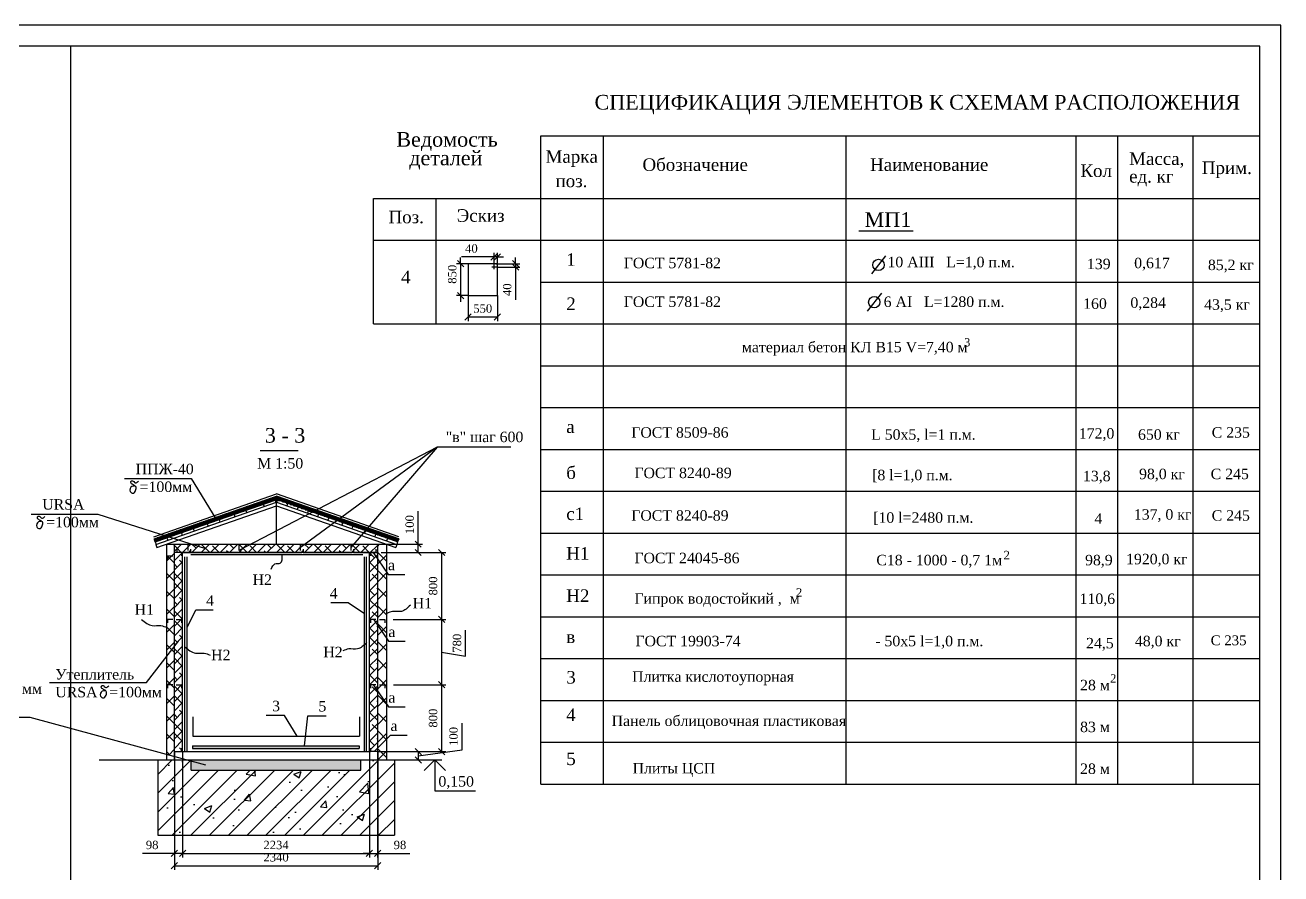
# Model space of a CAD drawing. Header units: millimetres. Extents: x 37412 to 124054, y -7714 to 34286.
# Drawn here: x 94021 to 124054, y 13993 to 34286 of the extents above; entities that cross this region are included whole.
import ezdxf

# ---------------------------------------------------------------- set-up
doc = ezdxf.new("R2010")
doc.units = ezdxf.units.MM
doc.header["$MEASUREMENT"] = 0
for name, color, linetype in [('Размеры', 7, 'Continuous'), ('Стен', 6, 'Continuous'), ('Текст', 7, 'Continuous')]:
    doc.layers.add(name, color=color, linetype=linetype)
doc.styles.add('CН', font='TIMES.TTF')
doc.dimstyles.new('25 СИС', dxfattribs={"dimscale": 0, "dimtxt": 200, "dimasz": 150, "dimexe": 100, "dimexo": 0.625, "dimgap": 100, "dimtad": 1, "dimlfac": 0.25, "dimdsep": 46, "dimtxsty": 'CН', "dimblk": 'OBLIQUE', "dimcen": 2.5, "dimclrd": 3, "dimclre": 3, "dimclrt": 7, "dimadec": 0, "dimazin": 0, "dimtm": 1e-09, "dimtfac": 1, "dimtmove": 0, "dimatfit": 3, "dimldrblk": 'NONE', "dimfxl": 0, "dimtolj": 1, "dimtzin": 0, "dimarcsym": 0})
doc.dimstyles.new('50 СИС', dxfattribs={"dimscale": 0, "dimtxt": 200, "dimasz": 150, "dimexe": 100, "dimexo": 0.625, "dimgap": 100, "dimtad": 1, "dimlfac": 0.5, "dimdsep": 46, "dimtxsty": 'CН', "dimblk": 'OBLIQUE', "dimcen": 2.5, "dimclrd": 3, "dimclre": 3, "dimclrt": 7, "dimadec": 0, "dimazin": 0, "dimtm": 1e-09, "dimtfac": 1, "dimtmove": 0, "dimatfit": 3, "dimldrblk": 'NONE', "dimfxl": 0, "dimtolj": 1, "dimtzin": 0, "dimarcsym": 0})

# ---------------------------------------------------------------- blocks, each defined once
blk = doc.blocks.new('_None')
blk = doc.blocks.new('_Oblique')
at = {"color": 0, "lineweight": -2}
blk.add_line((-0.5, -0.5), (0.5, 0.5), dxfattribs=at)
blk = doc.blocks.new('*D29')
at = {"layer": 'Defpoints', "color": 0}
for p in [(102452, 21877), (102674, 21677), (103421, 21877)]:
    blk.add_point(p, dxfattribs=at)
at = {"layer": 'Текст', "color": 3, "lineweight": -2}
for p, q in [((103421, 21877), (103421, 22664)), ((102453, 21877), (103521, 21877)), ((102674, 21677), (103521, 21677)), ((103421, 21677), (103421, 21877))]:
    blk.add_line(p, q, dxfattribs=at)
at = {"layer": 'Текст', "color": 3, "lineweight": -2, "xscale": 150, "yscale": 150, "zscale": 150}
for p, rotation in [((103421, 21877), 90), ((103421, 21677), 270)]:
    blk.add_blockref('_Oblique', p, dxfattribs=dict(at, rotation=rotation))
at = {"layer": 'Текст', "color": 7, "insert": (103219, 22345), "char_height": 200, "attachment_point": 5, "rotation": 90, "style": 'CН'}
blk.add_mtext('\\A1;100', dxfattribs=at)
blk = doc.blocks.new('*D30')
at = {"layer": 'Defpoints', "color": 0}
for p in [(102685, 21677), (102825, 20077), (103980, 20077)]:
    blk.add_point(p, dxfattribs=at)
at = {"layer": 'Размеры', "color": 3, "lineweight": -2}
for p, q in [((102686, 21677), (104080, 21677)), ((103980, 21677), (103980, 20077)), ((102826, 20077), (104080, 20077))]:
    blk.add_line(p, q, dxfattribs=at)
at = {"layer": 'Размеры', "color": 3, "lineweight": -2, "xscale": 150, "yscale": 150, "zscale": 150}
for p, rotation in [((103980, 21677), 90), ((103980, 20077), 270)]:
    blk.add_blockref('_Oblique', p, dxfattribs=dict(at, rotation=rotation))
at = {"layer": 'Размеры', "color": 7, "insert": (103778, 20877), "char_height": 200, "attachment_point": 5, "rotation": 90, "style": 'CН'}
blk.add_mtext('\\A1;800', dxfattribs=at)
blk = doc.blocks.new('*D31')
at = {"layer": 'Defpoints', "color": 0}
for p in [(102825, 20077), (102834, 18517), (103980, 18517)]:
    blk.add_point(p, dxfattribs=at)
at = {"layer": 'Размеры', "color": 3, "lineweight": -2}
for p, q in [((102825, 20077), (104080, 20077)), ((103980, 20077), (103980, 18517)), ((104553, 19197), (104553, 19818)), ((103980, 19297), (104553, 19197)), ((102834, 18517), (104080, 18517))]:
    blk.add_line(p, q, dxfattribs=at)
at = {"layer": 'Размеры', "color": 3, "lineweight": -2, "xscale": 150, "yscale": 150, "zscale": 150}
for p, rotation in [((103980, 20077), 90), ((103980, 18517), 270)]:
    blk.add_blockref('_Oblique', p, dxfattribs=dict(at, rotation=rotation))
at = {"layer": 'Размеры', "color": 7, "insert": (104351, 19508), "char_height": 200, "attachment_point": 5, "rotation": 90, "style": 'CН'}
blk.add_mtext('\\A1;780', dxfattribs=at)
blk = doc.blocks.new('*D32')
at = {"layer": 'Defpoints', "color": 0}
for p in [(102834, 18517), (102452, 16917), (103980, 16917)]:
    blk.add_point(p, dxfattribs=at)
at = {"layer": 'Размеры', "color": 3, "lineweight": -2}
for p, q in [((102834, 18517), (104080, 18517)), ((103980, 18517), (103980, 16917)), ((102453, 16917), (104080, 16917))]:
    blk.add_line(p, q, dxfattribs=at)
at = {"layer": 'Размеры', "color": 3, "lineweight": -2, "xscale": 150, "yscale": 150, "zscale": 150}
for p, rotation in [((103980, 18517), 90), ((103980, 16917), 270)]:
    blk.add_blockref('_Oblique', p, dxfattribs=dict(at, rotation=rotation))
at = {"layer": 'Размеры', "color": 7, "insert": (103778, 17717), "char_height": 200, "attachment_point": 5, "rotation": 90, "style": 'CН'}
blk.add_mtext('\\A1;800', dxfattribs=at)
blk = doc.blocks.new('*D33')
at = {"layer": 'Defpoints', "color": 0}
for p in [(102452, 16917), (102452, 16717), (103422, 16717)]:
    blk.add_point(p, dxfattribs=at)
at = {"layer": 'Размеры', "color": 3, "lineweight": -2}
for p, q in [((104470, 16961), (104470, 17598)), ((102453, 16917), (103522, 16917)), ((103422, 16817), (104470, 16961)), ((103422, 16917), (103422, 16717)), ((102453, 16717), (103522, 16717))]:
    blk.add_line(p, q, dxfattribs=at)
at = {"layer": 'Размеры', "color": 3, "lineweight": -2, "xscale": 150, "yscale": 150, "zscale": 150}
for p, rotation in [((103422, 16917), 90), ((103422, 16717), 270)]:
    blk.add_blockref('_Oblique', p, dxfattribs=dict(at, rotation=rotation))
at = {"layer": 'Размеры', "color": 7, "insert": (104268, 17280), "char_height": 200, "attachment_point": 5, "rotation": 90, "style": 'CН'}
blk.add_mtext('\\A1;100', dxfattribs=at)
blk = doc.blocks.new('*D34')
at = {"layer": 'Defpoints', "color": 0}
for p in [(97592, 16917), (97788, 16917), (97592, 14482)]:
    blk.add_point(p, dxfattribs=at)
at = {"layer": 'Размеры', "color": 3, "lineweight": -2}
for p, q in [((97592, 16916), (97592, 14382)), ((97788, 16916), (97788, 14382)), ((97592, 14482), (96826, 14482)), ((97788, 14482), (97592, 14482)), ((97788, 14482), (97938, 14482))]:
    blk.add_line(p, q, dxfattribs=at)
at = {"layer": 'Размеры', "color": 3, "lineweight": -2, "xscale": 150, "yscale": 150, "zscale": 150}
blk.add_blockref('_Oblique', (97592, 14482), dxfattribs=at)
at = {"layer": 'Размеры', "color": 3, "lineweight": -2, "xscale": 150, "yscale": 150, "zscale": 150, "rotation": 180}
blk.add_blockref('_Oblique', (97788, 14482), dxfattribs=at)
at = {"layer": 'Размеры', "color": 7, "insert": (97059, 14684), "char_height": 200, "attachment_point": 5, "style": 'CН'}
blk.add_mtext('\\A1;98', dxfattribs=at)
blk = doc.blocks.new('*D35')
at = {"layer": 'Defpoints', "color": 0}
for p in [(102256, 16916), (102452, 16717), (102452, 14482)]:
    blk.add_point(p, dxfattribs=at)
at = {"layer": 'Размеры', "color": 3, "lineweight": -2}
for p, q in [((102256, 16916), (102256, 14382)), ((102452, 16716), (102452, 14382)), ((102256, 14482), (102106, 14482)), ((102256, 14482), (102452, 14482)), ((102452, 14482), (103219, 14482))]:
    blk.add_line(p, q, dxfattribs=at)
at = {"layer": 'Размеры', "color": 3, "lineweight": -2, "xscale": 150, "yscale": 150, "zscale": 150}
blk.add_blockref('_Oblique', (102256, 14482), dxfattribs=at)
at = {"layer": 'Размеры', "color": 3, "lineweight": -2, "xscale": 150, "yscale": 150, "zscale": 150, "rotation": 180}
blk.add_blockref('_Oblique', (102452, 14482), dxfattribs=at)
at = {"layer": 'Размеры', "color": 7, "insert": (102986, 14684), "char_height": 200, "attachment_point": 5, "style": 'CН'}
blk.add_mtext('\\A1;98', dxfattribs=at)
blk = doc.blocks.new('*D48')
at = {"layer": 'Defpoints', "color": 0}
for p in [(97592, 16916), (102453, 16917), (102453, 14187)]:
    blk.add_point(p, dxfattribs=at)
at = {"layer": 'Размеры', "color": 3, "lineweight": -2}
for p, q in [((97592, 16916), (97592, 14087)), ((102453, 16916), (102453, 14087)), ((97592, 14187), (102453, 14187))]:
    blk.add_line(p, q, dxfattribs=at)
at = {"layer": 'Размеры', "color": 3, "lineweight": -2, "xscale": 150, "yscale": 150, "zscale": 150, "rotation": 180}
blk.add_blockref('_Oblique', (97592, 14187), dxfattribs=at)
at = {"layer": 'Размеры', "color": 3, "lineweight": -2, "xscale": 150, "yscale": 150, "zscale": 150}
blk.add_blockref('_Oblique', (102453, 14187), dxfattribs=at)
at = {"layer": 'Размеры', "color": 7, "insert": (100023, 14389), "char_height": 200, "attachment_point": 5, "style": 'CН'}
blk.add_mtext('\\A1;{\\fTimes New Roman|b0|i0|c204|p18;2340}', dxfattribs=at)
blk = doc.blocks.new('*D49')
at = {"layer": 'Defpoints', "color": 0}
for p in [(97788, 15247), (102256, 15247), (102256, 14482)]:
    blk.add_point(p, dxfattribs=at)
at = {"layer": 'Размеры', "color": 3, "lineweight": -2}
for p, q in [((97788, 15247), (97788, 14382)), ((102256, 15247), (102256, 14382)), ((97788, 14482), (102256, 14482))]:
    blk.add_line(p, q, dxfattribs=at)
at = {"layer": 'Размеры', "color": 3, "lineweight": -2, "xscale": 150, "yscale": 150, "zscale": 150, "rotation": 180}
blk.add_blockref('_Oblique', (97788, 14482), dxfattribs=at)
at = {"layer": 'Размеры', "color": 3, "lineweight": -2, "xscale": 150, "yscale": 150, "zscale": 150}
blk.add_blockref('_Oblique', (102256, 14482), dxfattribs=at)
at = {"layer": 'Размеры', "color": 7, "insert": (100022, 14683), "char_height": 200, "attachment_point": 5, "style": 'CН'}
blk.add_mtext('\\A1;2234', dxfattribs=at)
blk = doc.blocks.new('*D50')
at = {"layer": 'Defpoints', "color": 0}
for p in [(104615, 28580), (104437, 27819), (104615, 27819)]:
    blk.add_point(p, dxfattribs=at)
at = {"layer": 'Стен', "color": 3, "lineweight": -2}
for p, q in [((104615, 28580), (104337, 28580)), ((104437, 28580), (104437, 28730)), ((104437, 28580), (104437, 27819)), ((104615, 27819), (104337, 27819)), ((104437, 27819), (104437, 27669))]:
    blk.add_line(p, q, dxfattribs=at)
at = {"layer": 'Стен', "color": 3, "lineweight": -2, "xscale": 150, "yscale": 150, "zscale": 150}
for p, rotation in [((104437, 28580), 270), ((104437, 27819), 90)]:
    blk.add_blockref('_Oblique', p, dxfattribs=dict(at, rotation=rotation))
at = {"layer": 'Стен', "color": 7, "insert": (104236, 28330), "char_height": 200, "attachment_point": 5, "rotation": 90, "style": 'CН'}
blk.add_mtext('\\A1;{\\fTimes New Roman|b0|i0|c204|p18;850}', dxfattribs=at)
blk = doc.blocks.new('*D51')
at = {"layer": 'Defpoints', "color": 0}
for p in [(104615, 27868), (105315, 27819), (105315, 27308)]:
    blk.add_point(p, dxfattribs=at)
at = {"layer": 'Стен', "color": 3, "lineweight": -2}
for p, q in [((104615, 27868), (104615, 27208)), ((105315, 27818), (105315, 27208)), ((104615, 27308), (105315, 27308))]:
    blk.add_line(p, q, dxfattribs=at)
at = {"layer": 'Стен', "color": 3, "lineweight": -2, "xscale": 150, "yscale": 150, "zscale": 150, "rotation": 180}
blk.add_blockref('_Oblique', (104615, 27308), dxfattribs=at)
at = {"layer": 'Стен', "color": 3, "lineweight": -2, "xscale": 150, "yscale": 150, "zscale": 150}
blk.add_blockref('_Oblique', (105315, 27308), dxfattribs=at)
at = {"layer": 'Стен', "color": 7, "insert": (104965, 27510), "char_height": 200, "attachment_point": 5, "style": 'CН'}
blk.add_mtext('\\A1;{\\fTimes New Roman|b0|i0|c204|p18;550}', dxfattribs=at)
blk = doc.blocks.new('*D52')
at = {"layer": 'Defpoints', "color": 0}
for p in [(105235, 28580), (105315, 28743), (105315, 28580)]:
    blk.add_point(p, dxfattribs=at)
at = {"layer": 'Стен', "color": 3, "lineweight": -2}
for p, q in [((105235, 28581), (105235, 28843)), ((105315, 28581), (105315, 28843)), ((105235, 28743), (104455, 28743)), ((105315, 28743), (105235, 28743)), ((105315, 28743), (105465, 28743))]:
    blk.add_line(p, q, dxfattribs=at)
at = {"layer": 'Стен', "color": 3, "lineweight": -2, "xscale": 150, "yscale": 150, "zscale": 150}
blk.add_blockref('_Oblique', (105235, 28743), dxfattribs=at)
at = {"layer": 'Стен', "color": 3, "lineweight": -2, "xscale": 150, "yscale": 150, "zscale": 150, "rotation": 180}
blk.add_blockref('_Oblique', (105315, 28743), dxfattribs=at)
at = {"layer": 'Стен', "color": 7, "insert": (104695, 28945), "char_height": 200, "attachment_point": 5, "style": 'CН'}
blk.add_mtext('\\A1;40', dxfattribs=at)
blk = doc.blocks.new('*D53')
at = {"layer": 'Defpoints', "color": 0}
for p in [(105279, 28580), (105315, 28500), (105752, 28500)]:
    blk.add_point(p, dxfattribs=at)
at = {"layer": 'Стен', "color": 3, "lineweight": -2}
for p, q in [((105279, 28580), (105852, 28580)), ((105752, 28580), (105752, 28730)), ((105752, 28580), (105752, 28500)), ((105316, 28500), (105852, 28500)), ((105752, 28500), (105752, 27720))]:
    blk.add_line(p, q, dxfattribs=at)
at = {"layer": 'Стен', "color": 3, "lineweight": -2, "xscale": 150, "yscale": 150, "zscale": 150}
for p, rotation in [((105752, 28580), 270), ((105752, 28500), 90)]:
    blk.add_blockref('_Oblique', p, dxfattribs=dict(at, rotation=rotation))
at = {"layer": 'Стен', "color": 7, "insert": (105551, 27960), "char_height": 200, "attachment_point": 5, "rotation": 90, "style": 'CН'}
blk.add_mtext('\\A1;40', dxfattribs=at)

msp = doc.modelspace()

# ---------------------------------------------------------------- hatches: boundary and pattern name
at = {"layer": 'Текст'}
h = msp.add_hatch(dxfattribs=at)
h.set_pattern_fill('NET3', color=3, scale=10, style=0)
h.set_pattern_definition([(0, (0, 0), (0, 31.75), []), (60, (0, 0), (-27.496307, 15.875), []), (120, (0, 0), (-27.496307, -15.875), [])])
h.paths.add_polyline_path([(99998.436, 22931.296), (100018.843, 22872.824), (100030.192, 22876.785), (100036.268, 22874.664), (100056.675, 22933.136), (100891.527, 22641.768), (100988.891, 22692.52), (100030.192, 23027.111), (97104.873, 22006.16), (97131.234, 21930.628)])
h.paths.add_polyline_path([(100988.891, 22692.52), (100891.527, 22641.768), (101477.846, 22437.14), (101556.064, 22494.574)])
h.paths.add_polyline_path([(101556.064, 22494.574), (101477.846, 22437.14), (102154.576, 22200.958), (102210.694, 22266.105)])
h.paths.add_polyline_path([(102210.694, 22266.105), (102154.576, 22200.958), (102929.149, 21930.628), (102955.51, 22006.16)])
h = msp.add_hatch(dxfattribs=at)
h.set_pattern_fill('ANSI37', color=3, scale=95, style=0)
h.set_pattern_definition([(45, (0, 0), (-213.2811, 213.2811), []), (135, (0, 0), (-213.2811, -213.2811), [])])
h.paths.add_polyline_path([(97409.387, 19198.726), (97592.493, 19436.293), (97592.493, 21876.785), (97409.387, 21876.785)])
h.paths.add_polyline_path([(97409.387, 16848.426), (97592.493, 16798.46), (97592.493, 19436.293), (97409.387, 19198.726)])
h.paths.add_polyline_path([(102671.406, 21870.256), (102652.698, 21876.785), (102452.493, 21876.785), (102452.493, 16716.785), (102671.406, 16716.785)])
h = msp.add_hatch(dxfattribs=at)
h.set_pattern_fill('ANSI38', color=3, scale=50, style=0)
h.set_pattern_definition([(45, (0, 0), (-112.2532, 112.2532), []), (135, (0, 0), (-336.7596, 112.2532), [396.875, -238.125])])
h.paths.add_polyline_path([(97788.493, 21676.785), (97592.493, 21676.785), (97592.493, 16916.785), (97788.493, 16916.785)])
h.paths.add_polyline_path([(100041.801, 21676.785), (100082.278, 21876.785), (98495.08, 21876.785), (98454.603, 21676.785)])
h.paths.add_polyline_path([(98454.603, 21676.785), (98495.08, 21876.785), (97592.493, 21876.785), (97592.493, 21676.785)])
h.paths.add_polyline_path([(100082.278, 21876.785), (100041.801, 21676.785), (101644.792, 21676.785), (101685.269, 21876.785)])
h.paths.add_polyline_path([(102256.493, 21676.785), (102452.493, 21676.785), (102452.493, 21876.785), (101685.269, 21876.785), (101644.792, 21676.785)])
h.paths.add_polyline_path([(102256.493, 16916.785), (102283.019, 16916.785), (102452.493, 16916.785), (102452.493, 21676.785), (102256.493, 21676.785), (102256.493, 21594.616)])
h = msp.add_hatch(dxfattribs=at)
h.set_pattern_fill('EARTH', color=256, scale=10, style=0)
h.set_pattern_definition([(0, (0, 0), (63.5, 63.5), [63.5, -63.5]), (0, (0, 23.81), (63.5, 63.5), [63.5, -63.5]), (0, (0, 47.625), (63.5, 63.5), [63.5, -63.5]), (90, (7.94, 55.56), (-63.5, 63.5), [63.5, -63.5]), (90, (31.75, 55.56), (-63.5, 63.5), [63.5, -63.5]), (90, (55.56, 55.56), (-63.5, 63.5), [63.5, -63.5])])
h.paths.add_polyline_path([(102009.603, 17057.411), (98024.621, 17057.411), (98024.621, 16992.866), (102009.603, 16992.866)])
h = msp.add_hatch(dxfattribs=at)
h.set_pattern_fill('AR-CONC', color=256, scale=10, style=0)
h.set_pattern_definition([(50, (0, 0), (1821.847, -159.39), [190.5, -2095.5]), (355, (0, 0), (-352.428, 1910.566), [152.4, -1676.4]), (100.451, (151.8, -13.3), (1469.425, 1751.167), [161.9, -1780.9]), (46.1842, (0, 508), (2710.79, -420.423), [285.75, -3143.25]), (96.6356, (226, 473), (2374.04, 2474.256), [242.85, -2671.35]), (351.184, (0, 508), (2374.046, 2474.25), [228.6, -2514.6]), (21, (254, 381), (1516.149, -1022.655), [190.5, -2095.5]), (326, (254, 381), (618.02, 1841.88), [152.4, -1676.4]), (71.4514, (380.3, 295.8), (2134.165, 819.23), [161.9, -1780.9]), (37.5, (0, 0), (30.886, 845.5504), [0, -1656.08, 0, -1701.8, 0, -1682.75]), (7.5, (0, 0), (668.197, 1001.806), [0, -970.28, 0, -1617.98, 0, -641.35]), (327.5, (-566.4, 0), (1355.906, -57.2874), [0, -635, 0, -1981.2, 0, -2628.9]), (317.5, (-820.4, 0), (1481.292, 254.265), [0, -825.5, 0, -1315.72, 0, -1866.9])])
h.paths.add_polyline_path([(102852.493, 14916.785), (102852.493, 16716.785), (102052.493, 16716.785), (102052.493, 16476.785), (97992.493, 16476.785), (97992.493, 16689.309), (97891.803, 16716.785), (97192.493, 16716.785), (97192.493, 14916.785)])
h = msp.add_hatch(dxfattribs=at)
h.set_pattern_fill('LINE', color=256, scale=100, angle=45, style=0)
h.set_pattern_definition([(45, (0, 0), (-224.5064, 224.5064), [])])
h.paths.add_polyline_path([(102852.493, 16716.785), (102052.493, 16716.785), (102052.493, 16476.785), (97992.493, 16476.785), (97992.493, 16689.309), (97891.803, 16716.785), (97192.493, 16716.785), (97192.493, 14916.785), (102852.493, 14916.785)])
h = msp.add_hatch(dxfattribs=at)
h.set_pattern_fill('GRAVEL', color=3, scale=10, angle=30, style=0)
h.set_pattern_definition([(258.0128, (31.379, 311.41), (-616.7637113, -2995.737369), [34.1721, -3383.05]), (214.9697, (24.281, 277.983), (2512.650597, 1743.9713656), [58.6405, -5805.4]), (162.5104, (-23.772, 244.374), (3596.7042897, -1149.6782659), [41.3482, -4093.47]), (297.2737, (-77.81, 139.851), (-2320.0296853, 4526.4070841), [53.4005, -5286.64]), (322.8337, (-53.34, 92.388), (-2623.8562518, 2004.6451288), [52.3634, -5183.98]), (27.2737, (-11.612, 60.753), (-4526.4070841, -2320.0296853), [53.4005, -5286.64]), (67.6942, (35.851, 85.2235), (-1589.6188221, -3850.7036077), [70.6194, -6991.31]), (102.2553, (62.655, 150.558), (-1254.2045623, 5728.3531381), [66.672, -6600.53]), (151.4296, (48.503, 215.711), (-3410.7621319, 1843.6122579), [53.5813, -5304.55]), (205.2364, (1.446, 241.336), (2546.6718856, 1177.0305145), [61.1713, -2997.39]), (252.3974, (-53.887, 215.255), (-1242.64732764, -3943.6718761), [79.1078, -7831.68]), (168.8141, (141.23, 263.382), (-2301.791015, 430.8212514), [27.0005, -2673.06]), (201.4692, (114.743, 268.62), (3113.6121581, 1211.0554661), [51.3682, -5085.46]), (255, (66.94, 249.82), (126.9999, -219.9703), [35.9209, -323.289]), (233.1986, (36.3, 267.325), (845.854858, 1074.944975), [19.3441, -1915.06]), (321.8014, (24.713, 251.836), (-600.970852, 532.911694), [27.3566, -1340.48]), (60.9638, (46.21, 234.92), (405.910463, 820.940846), [44.432, -1436.63]), (191.5651, (67.78, 273.77), (566.94092, 34.02999), [32.1287, -771.09]), (46.3895, (-102.87, 178.176), (1818.7065318, 1929.9106857), [45.0088, -4455.88]), (100.3462, (-71.825, 210.765), (517.118666, -2927.6701408), [37.7599, -3738.22]), (323.1986, (42.377, 317.76), (-1074.944975, 845.854858), [38.688, -1895.72]), (13.6105, (73.355, 294.585), (-2580.7049468, -610.0907157), [45.0088, -4455.88]), (9.444, (-24.13, 41.794), (-1353.85332, -195.060417), [43.4035, -2126.77]), (324.7751, (18.685, 48.916), (-2496.849051, 1784.6753344), [36.3672, -3600.36]), (96.8014, (171.577, 99.06), (-195.059307, 1353.857085), [38.688, -1895.72]), (47.354, (166.995, 137.476), (-2351.6168038, -2530.8805722), [42.5783, -4215.24]), (99.444, (63.79, 36.83), (195.060417, -1353.85332), [21.7018, -2148.48]), (131.3099, (158.38, 91.44), (-727.96774, 752.87962), [12.9515, -1282.2]), (195.9638, (149.83, 101.17), (786.9116, 161.030196), [52.3634, -994.905]), (216.009, (99.485, 86.767), (2072.7015784, 1489.9680661), [48.5267, -4804.14]), (333.6901, (57.64, 215.12), (-473.970283, 312.940437), [36.6324, -879.178]), (23.1572, (90.479, 198.885), (3993.5003776, 1719.0580174), [63.9557, -6331.6]), (90.9454, (149.282, 224.036), (9.118117, -2047.788315), [26.1508, -2588.94]), (120, (148.85, 250.18), (-346.97045, 92.97045), [15.24, -238.76]), (150.2564, (91.276, 90.826), (1768.879497, -1031.793468), [35.2867, -3493.39]), (78.0128, (60.638, 108.333), (616.7637113, 2995.737369), [68.3443, -3348.88]), (30, (74.83, 175.19), (92.97045, 346.97045), [66.04, -187.96]), (355.3048, (132.025, 208.207), (-3088.7007988, 269.7955148), [40.161, -3975.93]), (284.0546, (172.05, 204.92), (288.030196, -1006.88423), [36.9829, -1812.17]), (237.646, (181.032, 169.043), (-2909.4363319, -4612.7050615), [60.2145, -5961.25]), (205.4261, (148.808, 118.177), (-2986.6159274, -1431.0309919), [63.7029, -6306.58]), (205.4261, (148.808, 118.177), (-2986.6159274, -1431.0309919), [63.7029, -6306.58])])
h.paths.add_polyline_path([(102052.493, 16476.785), (102052.493, 16716.785), (97891.803, 16716.785), (97992.493, 16689.309), (97992.493, 16476.785)])

# ---------------------------------------------------------------- linework, layer by layer
for p, q in [((124053.724, 34286.443), (64653.724, 34286.443)), ((124053.724, -7713.557), (124053.724, 34286.443)), ((123553.724, 33786.443), (66653.724, 33786.443)), ((123553.724, -7213.557), (123553.724, 33786.443)), ((106353.724, 16142.268), (106353.724, 31642.268)), ((107853.724, 16142.268), (107853.724, 31642.268)), ((113653.724, 16142.268), (113653.724, 31642.268)), ((119153.724, 16142.268), (119153.724, 31642.268)), ((120153.724, 16142.268), (120153.724, 31642.268)), ((121953.724, 16142.268), (121953.724, 31642.268)), ((102353.724, 27142.268), (102353.724, 30142.268)), ((103853.724, 27142.268), (103853.724, 30142.268))]:
    msp.add_line(p, q)
at = {"layer": 'Defpoints', "color": 3}
msp.add_line((95103.724, 33786.443), (95103.724, -7213.557), dxfattribs=at)
at = {"layer": 'Размеры'}
msp.add_line((102256.493, 21676.785), (102452.493, 21676.785), dxfattribs=at)
at = {"layer": 'Стен', "color": 7}
for p, q in [((105315.187, 28580.294), (104615.187, 28580.294)), ((104615.187, 28580.294), (104615.187, 27818.603)), ((105315.187, 27818.603), (105315.187, 28580.294)), ((104615.187, 27818.603), (105315.187, 27818.603)), ((102256.493, 21676.785), (97592.493, 21676.785)), ((97985.434, 21626.785), (102097.195, 21626.785)), ((97840.504, 16914.44), (97840.504, 21572.985)), ((97893.695, 16912.779), (97893.695, 21571.323)), ((102140.785, 16916.785), (102140.785, 21575.33)), ((102184.957, 16915.592), (102184.957, 21574.137)), ((95789.216, 16716.785), (103985.051, 16716.785)), ((97992.493, 16476.785), (102052.493, 16476.785))]:
    msp.add_line(p, q, dxfattribs=at)
at = {"layer": 'Стен'}
for p, q in [((105235.187, 28453.564), (105235.187, 28580.294)), ((105315.187, 28500.294), (105181.863, 28500.294)), ((97409.387, 21876.785), (102671.406, 21876.785)), ((97409.387, 16710.599), (97409.387, 21876.785)), ((97592.493, 16716.785), (97592.493, 21876.785)), ((97788.493, 16916.785), (97788.493, 21676.785)), ((102256.493, 16916.785), (102256.493, 21676.785)), ((102452.493, 16716.785), (102452.493, 21876.785)), ((102671.406, 16716.785), (102671.406, 21876.785)), ((97592.493, 16916.785), (102283.019, 16916.785)), ((97192.493, 16716.785), (97192.493, 14916.785)), ((102852.493, 16716.785), (102852.493, 14916.785)), ((97192.493, 14916.785), (102852.493, 14916.785))]:
    msp.add_line(p, q, dxfattribs=at)
at = {"layer": 'Стен', "color": 1}
for p, q in [((97657.868, 21676.785), (97657.868, 21776.802)), ((97761.967, 21676.785), (97657.868, 21676.785)), ((97761.967, 21676.785), (97761.967, 21594.616)), ((97788.493, 21676.785), (100635.917, 21676.785)), ((97914.894, 21876.785), (97914.894, 21723.104)), ((97974.824, 21758.954), (97974.824, 21676.785)), ((99129.121, 21876.785), (99129.121, 21723.104)), ((99174.824, 21758.954), (99174.824, 21676.785)), ((100596.903, 21876.785), (100596.903, 21723.104)), ((100674.162, 21758.954), (100674.162, 21676.785)), ((100674.162, 21676.785), (101838.842, 21676.785)), ((101809.139, 21876.785), (101809.139, 21723.104)), ((101874.162, 21758.954), (101874.162, 21676.785)), ((101874.162, 21676.785), (102256.493, 21676.785)), ((102256.493, 21676.785), (102256.493, 21594.616)), ((102283.019, 21676.785), (102283.019, 21594.616)), ((102410.052, 21676.785), (102283.019, 21676.785)), ((102410.052, 21758.954), (102410.052, 21676.785)), ((102534.718, 21679.016), (102661.751, 21679.016)), ((102661.751, 21679.016), (102661.751, 21596.847)), ((97423.019, 21588.01), (97423.019, 21505.842)), ((97550.052, 21588.01), (97423.019, 21588.01)), ((97550.052, 20076.785), (97423.019, 20076.785)), ((97423.019, 20076.785), (97423.019, 19994.616)), ((97634.934, 20076.785), (97761.967, 20076.785)), ((97761.967, 20076.785), (97761.967, 19994.616)), ((102410.052, 20076.785), (102283.019, 20076.785)), ((102283.019, 20076.785), (102283.019, 19994.616)), ((102494.934, 20075.133), (102621.967, 20075.133)), ((102621.967, 20075.133), (102621.967, 19992.965)), ((97550.052, 18516.785), (97423.019, 18516.785)), ((97423.019, 18516.785), (97423.019, 18434.616)), ((97634.934, 18516.785), (97761.967, 18516.785)), ((97761.967, 18516.785), (97761.967, 18434.616)), ((102410.052, 18516.785), (102283.019, 18516.785)), ((102283.019, 18516.785), (102283.019, 18434.616)), ((102494.934, 18516.785), (102621.967, 18516.785)), ((102621.967, 18516.785), (102621.967, 18434.616)), ((98030.002, 17745.354), (98030.002, 17288.216)), ((102014.984, 17745.354), (102014.984, 17288.216)), ((98030.002, 17288.216), (102014.984, 17288.216)), ((97592.493, 16916.785), (97761.967, 16916.785)), ((97761.967, 16998.954), (97761.967, 16916.785)), ((102283.019, 16998.954), (102283.019, 16916.785)), ((102452.493, 16916.785), (102283.019, 16916.785))]:
    msp.add_line(p, q, dxfattribs=at)
at = {"layer": 'Стен', "color": 4}
for p, q in [((98024.621, 17057.411), (102009.603, 17057.411)), ((98024.621, 16992.866), (102009.603, 16992.866))]:
    msp.add_line(p, q, dxfattribs=at)
at = {"layer": 'Текст'}
for p, q in [((106353.724, 31642.268), (123553.724, 31642.268)), ((102353.724, 30142.268), (123553.724, 30142.268)), ((102353.724, 29142.268), (123553.724, 29142.268)), ((113957.266, 29368.189), (115258.343, 29368.189)), ((114599.741, 28768.329), (114260.643, 28339.108)), ((106353.724, 28142.268), (123553.724, 28142.268)), ((114498.333, 27877.909), (114159.234, 27448.688)), ((102353.724, 27142.268), (123553.724, 27142.268)), ((106353.724, 26142.268), (123553.724, 26142.268)), ((106353.724, 25142.268), (123553.724, 25142.268)), ((99642.734, 24116.148), (100554.067, 24116.148)), ((106353.724, 24142.268), (123553.724, 24142.268)), ((106353.724, 23142.268), (123553.724, 23142.268)), ((97098.722, 22055.348), (100030.192, 23078.446)), ((97104.873, 22006.16), (100030.192, 23027.111)), ((97131.234, 21930.628), (99998.436, 22931.296)), ((97147.178, 21870.599), (100030.192, 22876.785)), ((99717.332, 22833.189), (99737.739, 22774.717)), ((99998.436, 22931.296), (100018.843, 22872.824)), ((102961.662, 22055.348), (100030.192, 23078.446)), ((102955.51, 22006.16), (100030.192, 23027.111)), ((100030.192, 21876.785), (100030.192, 22876.785)), ((100030.192, 22876.785), (102913.206, 21870.599)), ((100056.675, 22933.136), (100036.268, 22874.664)), ((102929.149, 21930.628), (100056.675, 22933.136)), ((100299.77, 22848.294), (100279.363, 22789.823)), ((97173.539, 21795.067), (100030.192, 22792.053)), ((99017.471, 22588.934), (99037.878, 22530.462)), ((99298.575, 22687.041), (99318.982, 22628.569)), ((100030.192, 22792.053), (102886.845, 21795.067)), ((100548.113, 22761.621), (100527.706, 22703.15)), ((100791.208, 22676.78), (100770.801, 22618.309)), ((101037.544, 22590.808), (101017.137, 22532.336)), ((98040.407, 22247.934), (98060.814, 22189.462)), ((98376.527, 22365.241), (98396.933, 22306.77)), ((98657.631, 22463.348), (98678.038, 22404.877)), ((101280.639, 22505.966), (101260.232, 22447.495)), ((101611.803, 22390.388), (101591.396, 22331.917)), ((101854.898, 22305.547), (101834.491, 22247.076)), ((97104.873, 22006.16), (97131.234, 21930.628)), ((97131.234, 21930.628), (97151.641, 21872.156)), ((97412.339, 22028.735), (97432.746, 21970.263)), ((97759.302, 22149.827), (97779.709, 22091.355)), ((102161.118, 22198.675), (102140.711, 22140.203)), ((102404.213, 22113.833), (102383.806, 22055.362)), ((102686.054, 22015.469), (102665.648, 21956.998)), ((102929.149, 21930.628), (102908.743, 21872.156)), ((102955.51, 22006.16), (102929.149, 21930.628)), ((106353.724, 22142.268), (123553.724, 22142.268)), ((97147.178, 21870.599), (97173.539, 21795.067)), ((102913.206, 21870.599), (102886.845, 21795.067)), ((106353.724, 21142.268), (123553.724, 21142.268)), ((106353.724, 20142.268), (123553.724, 20142.268)), ((106353.724, 19142.268), (123553.724, 19142.268)), ((106353.724, 18142.268), (123553.724, 18142.268)), ((106353.724, 17142.268), (123553.724, 17142.268)), ((97992.493, 16476.785), (97992.493, 16703.402)), ((102052.493, 16476.785), (102052.493, 16716.785)), ((103565.585, 16462.227), (103820.144, 16716.785)), ((103820.144, 16716.785), (103820.144, 15980.242)), ((103820.144, 16716.785), (104074.702, 16462.227)), ((103820.144, 15980.242), (104788.908, 15980.242)), ((106353.724, 16142.268), (123553.724, 16142.268))]:
    msp.add_line(p, q, dxfattribs=at)
at = {"layer": 'Текст', "color": 3}
for p, q in [((103873.035, 24195.897), (99129.121, 21723.104)), ((103873.035, 24195.897), (100578.532, 21776.785)), ((103873.035, 24195.897), (101809.139, 21799.944)), ((105640.395, 24195.897), (103873.035, 24195.897)), ((96399.698, 23442.731), (97992.924, 23442.731)), ((97992.924, 23442.731), (98581.088, 22479)), ((94165.716, 22597.285), (95758.942, 22597.285)), ((95758.942, 22597.285), (98333.468, 21776.785)), ((96924.166, 18569.187), (97686.539, 19558.311)), ((94607.423, 18569.187), (96924.166, 18569.187)), ((88758.424, 17743.006), (94131.076, 17743.006)), ((94131.076, 17743.006), (98331.56, 16596.785))]:
    msp.add_line(p, q, dxfattribs=at)
at = {"layer": 'Текст', "color": 4}
for p, q in [((98024.621, 17057.411), (98024.621, 16992.866)), ((102009.603, 17057.411), (102009.603, 16992.866))]:
    msp.add_line(p, q, dxfattribs=at)
at = {"layer": 'Текст'}
for centre in [(114430.192, 28553.719), (114328.783, 27663.299)]:
    msp.add_circle(centre, 135.544, dxfattribs=at)
for points in [[(96630.973, 23263.057), (96573.235, 23255.845), (96533.54, 23136.844), (96598.495, 23093.571), (96663.45, 23158.481), (96667.059, 23252.239), (96602.104, 23299.118), (96547.974, 23349.604), (96566.017, 23389.27), (96620.147, 23371.24), (96656.233, 23342.391), (96728.406, 23385.664)], [(94396.99, 22417.611), (94339.252, 22410.399), (94299.557, 22291.398), (94364.512, 22248.125), (94429.468, 22313.035), (94433.077, 22406.793), (94368.121, 22453.672), (94313.991, 22504.158), (94332.035, 22543.824), (94386.164, 22525.794), (94422.251, 22496.945), (94494.423, 22540.218)], [(95923.663, 18368.734), (95865.925, 18361.521), (95826.23, 18242.521), (95891.185, 18199.248), (95956.141, 18264.157), (95959.75, 18357.915), (95894.794, 18404.795), (95840.665, 18455.28), (95858.708, 18494.947), (95912.837, 18476.917), (95948.924, 18448.068), (96021.096, 18491.341)]]:
    msp.add_spline(points, degree=3, dxfattribs=at)
at = {"layer": 'Текст', "color": 3}
for points in [[(99907.77, 21278.676), (99996.284, 21405.763), (100123.522, 21422.34), (100167.778, 21626.785)], [(103233.998, 20419.493), (103019.461, 20268.848), (102810.628, 20268.848), (102671.406, 20222.495)], [(96806.921, 20079.311), (97061.332, 19928.665), (97270.165, 19928.665), (97409.387, 19882.313)], [(102184.957, 19521.819), (101970.42, 19371.174), (101761.587, 19371.174), (101622.365, 19324.821)], [(97840.504, 19421.943), (98094.915, 19271.297), (98303.748, 19271.297), (98442.971, 19224.945)]]:
    msp.add_spline(points, degree=3, dxfattribs=at)

# ---------------------------------------------------------------- texts
at = {"layer": 'Размеры', "style": 'CН'}
msp.add_text('М 1:50', height=250, dxfattribs=at).set_placement((99570.503, 23683.833))
at = {"layer": 'Текст', "style": 'CН'}
for s, height, p in [('СПЕЦИФИКАЦИЯ ЭЛЕМЕНТОВ К СХЕМАМ РАСПОЛОЖЕНИЯ', 350, (107638.877, 32267.591)), ('Ведомость', 350, (102897.881, 31379.898)), ('деталей', 350, (103207.245, 30935.5)), ('Марка', 300, (106467.241, 30994.509)), ('Масса,', 300, (120424.384, 30944.049)), ('Обозначение', 300, (108784.917, 30800.963)), ('Наименование', 300, (114228.606, 30800.963)), ('Кол', 300, (119258.555, 30655.563)), ('Прим.', 300, (122162.654, 30726.528)), ('ед. кг', 300, (120424.384, 30519.571)), ('поз.', 300, (106707.72, 30412.257)), ('Поз.', 300, (102711.422, 29549.286)), ('Эскиз', 300, (104344.012, 29584.735)), ('МП1', 350, (114099.201, 29462.746)), ('1', 300, (106962.691, 28531.722)), ('ГОСТ 5781-82', 250, (108337.723, 28474.652)), ('10 АIII   L=1,0 п.м.', 250, (114644.954, 28497.242)), ('139', 250, (119414.94, 28452.061)), ('0,617', 250, (120545.268, 28474.652)), ('85,2 кг', 250, (122308.58, 28429.47)), ('4', 300, (103012.186, 28113.97)), ('2', 300, (106962.691, 27475.641)), ('ГОСТ 5781-82', 250, (108337.723, 27548.437)), ('6 АI   L=1280 п.м.', 250, (114554.528, 27548.437)), ('160', 250, (119324.514, 27503.256)), ('0,284', 250, (120454.842, 27525.847)), ('43,5 кг', 250, (122218.154, 27480.665)), ('материал бетон КЛ В15 V=7,40 м', 250, (111163.543, 26464.088)), ('3', 200, (116476.134, 26603.52)), ('3 - 3', 350, (99752.589, 24303.931)), ('а', 300, (106962.691, 24535.315)), ('ГОСТ 8509-86', 250, (108517.598, 24423.318)), ('L 50х5, l=1 п.м.', 250, (114254.302, 24373.684)), ('172,0', 250, (119221.147, 24398.501)), ('650 кг', 250, (120636.697, 24373.684)), ('С 235', 250, (122399.926, 24423.318)), ('"в" шаг 600', 250, (104081.437, 24315.732)), ('ППЖ-40', 250, (96665.227, 23548.819)), ('б', 300, (106962.691, 23435.834)), ('ГОСТ 8240-89', 250, (108592.1, 23455.467)), ('[8 l=1,0 п.м.', 250, (114279.137, 23405.834)), ('13,8', 250, (119320.483, 23381.017)), ('98,0 кг', 250, (120661.531, 23430.65)), ('С 245', 250, (122375.092, 23430.65)), (' =100мм', 250, (96665.227, 23124.341)), ('URSA', 250, (94431.245, 22703.373)), (' =100мм', 250, (94431.245, 22278.895)), ('с1', 300, (106962.691, 22452.088)), ('ГОСТ 8240-89', 250, (108517.598, 22437.983)), ('[10 l=2480 п.м.', 250, (114303.971, 22388.35)), ('4', 250, (119593.66, 22363.533)), ('137, 0 кг', 250, (120537.36, 22462.8)), ('С 245', 250, (122399.926, 22437.983)), ('Н1', 300, (106962.691, 21507.986)), ('ГОСТ 24045-86', 250, (108592.1, 21420.499)), ('С18 - 1000 - 0,7 1м', 250, (114378.473, 21370.866)), ('2', 200, (117422.014, 21517.319)), ('98,9', 250, (119370.152, 21370.866)), ('1920,0 кг', 250, (120350.158, 21395.566)), ('Н2', 250, (99462.996, 20901.767)), ('Н2', 300, (106962.691, 20495.306)), ('2', 200, (112455.17, 20623.918)), ('Н1', 250, (96641.418, 20189.392)), ('Н1', 250, (103290.413, 20340.942)), ('Гипрок водостойкий ,  м', 250, (108592.1, 20452.648)), ('110,6', 250, (119239.666, 20446.782)), ('в', 300, (106962.691, 19511.559)), ('ГОСТ 19903-74', 250, (108616.935, 19435.165)), ('- 50х5 l=1,0 п.м.', 250, (114353.639, 19435.165)), ('24,5', 250, (119394.986, 19385.531)), ('48,0 кг', 250, (120562.194, 19435.165)), ('С 235', 235, (122375.092, 19459.981)), ('Н2', 250, (98470.976, 19102.253)), ('Н2', 250, (101153.669, 19171.943)), ('Утеплитель', 250, (94743.465, 18639.54)), ('3', 300, (106962.691, 18544.066)), ('Плитка кислотоупорная', 250, (108538.611, 18585.33)), ('28 м', 250, (119251.37, 18382.334)), ('2', 200, (119967.417, 18567.87)), ('Керамзит трамбованный   =220 мм', 250, (88817.248, 18298.045)), ('URSA   =100мм', 250, (94743.465, 18215.062)), ('4', 300, (106962.691, 17647.121)), ('Панель облицовочная пластиковая', 250, (108049.18, 17529.298)), ('83 м', 250, (119251.37, 17382.334)), ('5', 300, (106962.691, 16595.093)), ('Плиты ЦСП', 250, (108551.314, 16394.862)), ('28 м', 250, (119251.37, 16382.334)), ('0,150', 250, (103905.276, 16080.148))]:
    msp.add_text(s, height=height, dxfattribs=at).set_placement(p)
at = {"layer": 'Текст', "color": 7, "char_height": 250, "style": 'CН'}
for s, insert, attachment_point in [('\\A1;а', (102699.52, 21250.861), 7), ('{\\fTimes New Roman|b0|i0|c204|p18;4}', (101495.13, 20576.697), 9), ('{\\fTimes New Roman|b0|i0|c204|p18;4}', (98349.835, 20405.467), 7), ('\\A1;а', (102707.478, 19654.979), 7), ('{\\fTimes New Roman|b0|i0|c204|p18;3}', (100117.088, 17878.172), 9), ('{\\fTimes New Roman|b0|i0|c204|p18;5}', (101035.542, 17872.411), 7), ('\\A1;а', (102707.478, 18083.434), 7), ('\\A1;а', (102758.329, 17406.486), 7)]:
    msp.add_mtext(s, dxfattribs=dict(at, insert=insert, attachment_point=attachment_point))

# ---------------------------------------------------------------- dimensions: what is measured, and where the dimension line sits
at = {"layer": 'Размеры'}
for base, p1, p2, override, picture, middle in [((103980.205, 20076.785), (102685.274, 21676.785), (102825.158, 20076.785), {"dimscale": 1}, '*D30', (103778.474, 20876.785)), ((103980.205, 16916.785), (102833.778, 18516.785), (102452.493, 16916.785), {"dimscale": 1, "dimtmove": 1}, '*D32', (103778.474, 17716.785))]:
    dim = msp.add_linear_dim(base=base, p1=p1, p2=p2, angle=90, dimstyle='50 СИС', override=override, dxfattribs=at)
    dim.commit()
    dim.dimension.update_dxf_attribs({"geometry": picture, "text_midpoint": middle})
for base, p1, p2, picture, middle in [((103980.205, 18516.785), (102824.533, 20076.785), (102833.778, 18516.785), '*D31', (104553.418, 19296.785)), ((103422.333, 16716.785), (102452.493, 16916.785), (102452.493, 16716.785), '*D33', (104470.21, 17061.347))]:
    dim = msp.add_linear_dim(base=base, p1=p1, p2=p2, angle=90, dimstyle='50 СИС', override={"dimscale": 1, "dimtmove": 1}, dxfattribs=at)
    dim.commit()
    dim.dimension.update_dxf_attribs({"geometry": picture, "text_midpoint": middle, "dimtype": 160})
for base, p1, p2, picture, middle in [((97592.493, 14481.517), (97788.493, 16916.785), (97592.493, 16916.785), '*D34', (97059.184, 14683.536)), ((102452.493, 14481.517), (102256.493, 16916.16), (102452.493, 16716.785), '*D35', (102985.802, 14683.536)), ((102256.493, 14481.517), (97788.493, 15247.397), (102256.493, 15247.397), '*D49', (100022.493, 14683.248))]:
    dim = msp.add_linear_dim(base=base, p1=p1, p2=p2, dimstyle='50 СИС', override={"dimscale": 1}, dxfattribs=at)
    dim.commit()
    dim.dimension.update_dxf_attribs({"geometry": picture, "text_midpoint": middle})
dim = msp.add_linear_dim(base=(102453.118, 14187.346), p1=(97592.493, 16916.16), p2=(102453.118, 16916.785), text='{\\fTimes New Roman|b0|i0|c204|p18;2340}', dimstyle='50 СИС', override={"dimscale": 1}, dxfattribs=at)
dim.commit()
dim.dimension.update_dxf_attribs({"geometry": '*D48', "text_midpoint": (100022.805, 14187.346), "dimtype": 160})
at = {"layer": 'Стен'}
dim = msp.add_linear_dim(base=(105315.187, 28743.388), p1=(105235.187, 28580.294), p2=(105315.187, 28580.294), dimstyle='50 СИС', override={"dimscale": 1}, dxfattribs=at)
dim.commit()
dim.dimension.update_dxf_attribs({"geometry": '*D52', "text_midpoint": (104695.101, 28743.388), "dimtype": 160})
dim = msp.add_linear_dim(base=(104437.454, 27818.603), p1=(104615.187, 28580.294), p2=(104615.187, 27818.603), angle=90, text='{\\fTimes New Roman|b0|i0|c204|p18;850}', dimstyle='50 СИС', override={"dimscale": 1}, dxfattribs=at)
dim.commit()
dim.dimension.update_dxf_attribs({"geometry": '*D50', "text_midpoint": (104437.454, 28330.294), "dimtype": 160})
dim = msp.add_linear_dim(base=(105752.254, 28500.294), p1=(105278.539, 28580.294), p2=(105315.187, 28500.294), angle=90, dimstyle='50 СИС', override={"dimscale": 1}, dxfattribs=at)
dim.commit()
dim.dimension.update_dxf_attribs({"geometry": '*D53', "text_midpoint": (105550.524, 27960.207)})
dim = msp.add_linear_dim(base=(105315.187, 27307.908), p1=(104615.187, 27868.236), p2=(105315.187, 27818.603), text='{\\fTimes New Roman|b0|i0|c204|p18;550}', dimstyle='50 СИС', override={"dimscale": 1}, dxfattribs=at)
dim.commit()
dim.dimension.update_dxf_attribs({"geometry": '*D51', "text_midpoint": (104965.187, 27509.639)})
at = {"layer": 'Текст'}
dim = msp.add_linear_dim(base=(103421.144, 21876.785), p1=(102673.717, 21676.785), p2=(102452.493, 21876.785), angle=90, dimstyle='50 СИС', override={"dimscale": 1}, dxfattribs=at)
dim.commit()
dim.dimension.update_dxf_attribs({"geometry": '*D29', "text_midpoint": (103219.413, 22345.314)})

# ---------------------------------------------------------------- leaders
at = {"layer": 'Текст', "annotation_type": 0, "has_hookline": 1}
for points, dimstyle, hookline_direction, text_width in [([(102346.535, 21676.785), (102699.484, 21150.861), (102849.484, 21150.861)], '50 СИС', 0, 149.964), ([(102140.785, 20213.69), (101745.13, 20476.697), (101595.13, 20476.697)], '50 СИС', 1, 166.006), ([(97893.695, 19884.928), (98099.835, 20305.467), (98249.835, 20305.467)], '50 СИС', 0, 166.006), ([(102354.493, 20080.903), (102707.442, 19554.979), (102857.442, 19554.979)], '50 СИС', 0, 149.964), ([(102354.493, 18509.358), (102707.442, 17983.434), (102857.442, 17983.434)], '50 СИС', 0, 149.964), ([(100525.212, 17288.216), (100221.866, 17778.172), (100071.866, 17778.172)], '25 СИС', 1, 185.112), ([(100703.062, 17057.411), (100785.542, 17772.411), (100935.542, 17772.411)], '50 СИС', 0, 188.717), ([(102367.756, 16916.785), (102758.293, 17306.486), (102908.293, 17306.486)], '50 СИС', 0, 149.964)]:
    msp.add_leader(points, dimstyle=dimstyle, override={"dimscale": 1}, dxfattribs=dict(at, hookline_direction=hookline_direction, text_width=text_width))

doc.saveas('drawing.dxf')
